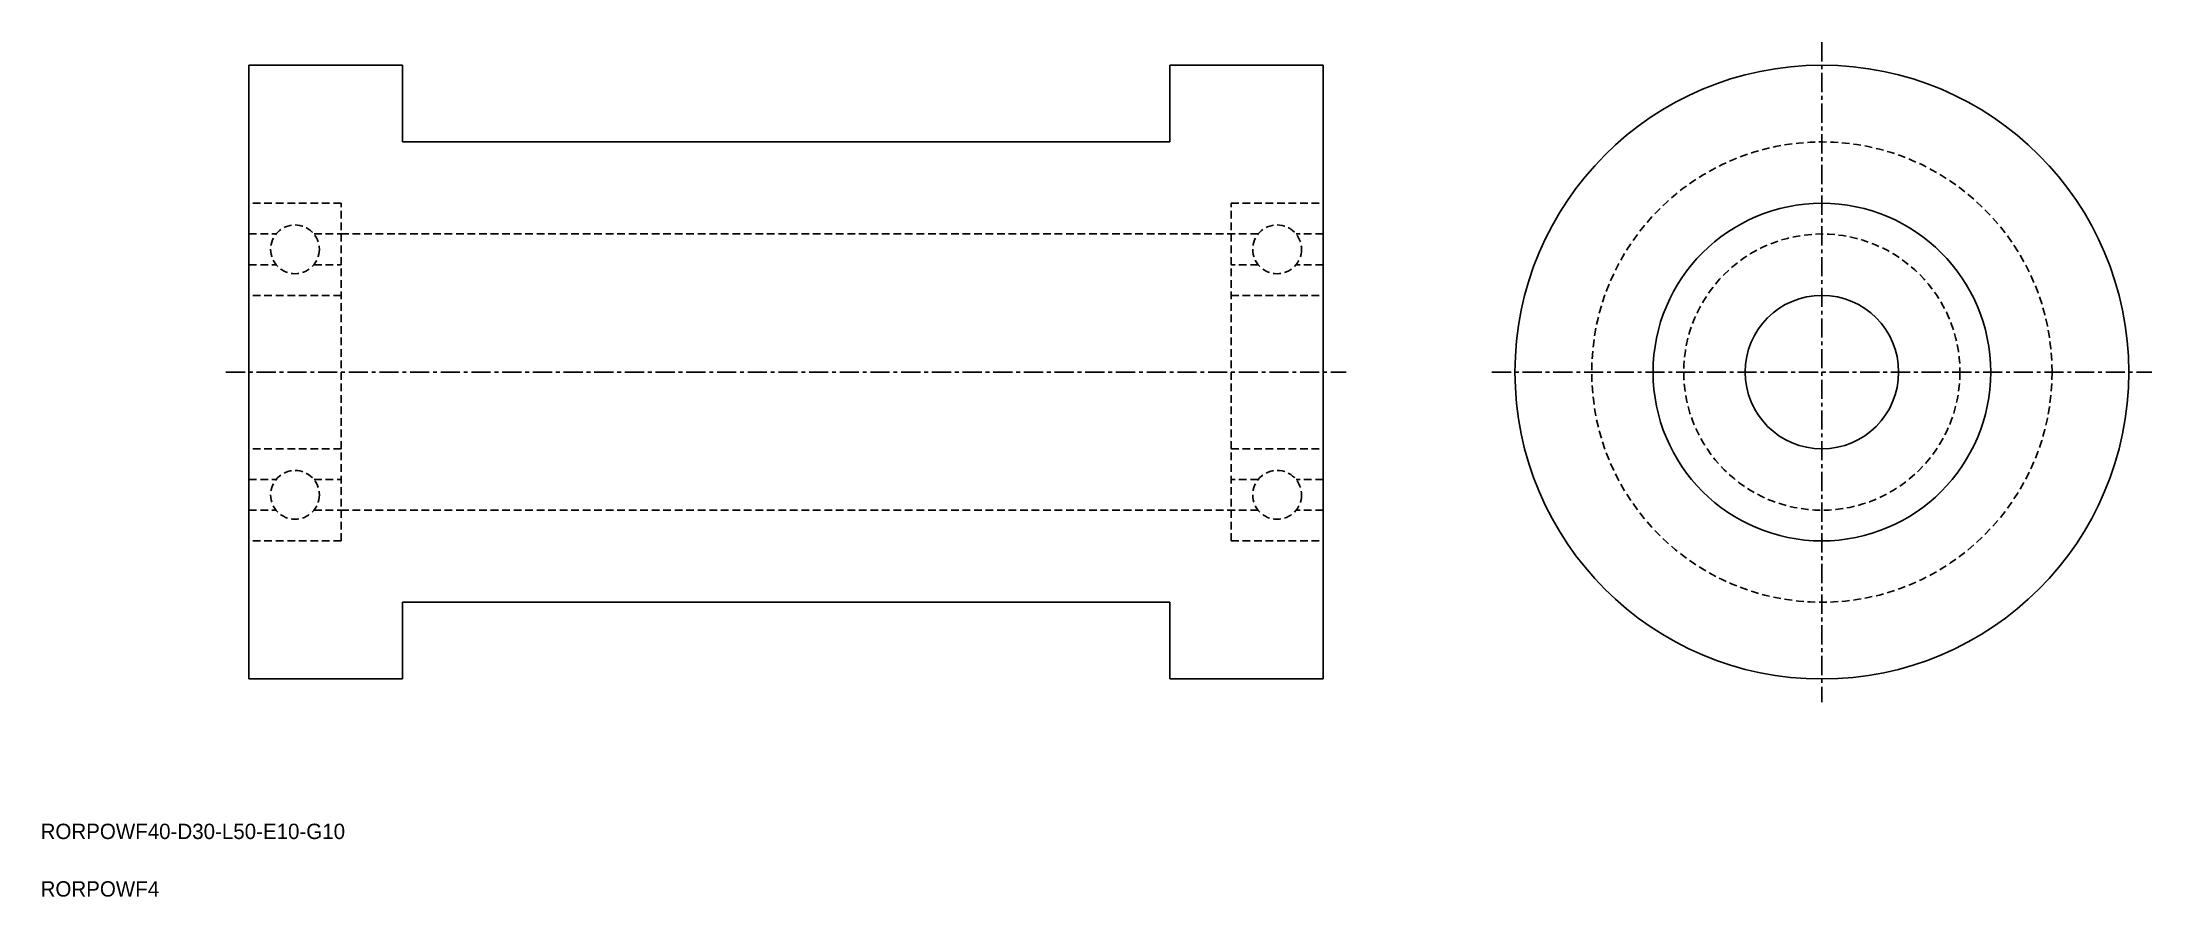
# Model space of a CAD drawing. Extents: x 32 to 169, y -16 to 40.
import ezdxf

# ---------------------------------------------------------------- set-up
doc = ezdxf.new("R2010")
doc.units = 0
doc.linetypes.add('CENTER', pattern=[2, 1.25, -0.25, 0.25, -0.25])
doc.linetypes.add('DASHED', pattern=[0.75, 0.5, -0.25])
doc.layers.get('0').update_dxf_attribs({"linetype": 'CONTINUOUS'})
doc.layers.add('CENTER', color=1, linetype='CENTER')

msp = doc.modelspace()

# ---------------------------------------------------------------- linework, layer by layer
at = {"color": 7, "linetype": 'CONTINUOUS'}
for p, q in [((45.33, 38.55), (45.33, -1.45)), ((45.33, 38.55), (55.33, 38.55)), ((55.33, 38.55), (55.33, 33.55)), ((105.33, 38.55), (105.33, 33.55)), ((115.33, 38.55), (105.33, 38.55)), ((115.33, 38.55), (115.33, -1.45)), ((55.33, 33.55), (105.33, 33.55)), ((55.33, 3.55), (105.33, 3.55)), ((55.33, -1.45), (55.33, 3.55)), ((105.33, -1.45), (105.33, 3.55)), ((45.33, -1.45), (55.33, -1.45)), ((115.33, -1.45), (105.33, -1.45))]:
    msp.add_line(p, q, dxfattribs=at)
at = {"color": 3, "linetype": 'DASHED'}
for p, q in [((51.33, 29.55), (45.33, 29.55)), ((51.33, 7.55), (51.33, 29.55)), ((109.33, 29.55), (115.33, 29.55)), ((109.33, 7.55), (109.33, 29.55)), ((45.33, 27.55), (47.09, 27.55)), ((49.57, 27.55), (51.33, 27.55)), ((51.33, 27.55), (109.33, 27.55)), ((111.09, 27.55), (109.33, 27.55)), ((115.33, 27.55), (113.57, 27.55)), ((45.33, 25.55), (47.09, 25.55)), ((49.57, 25.55), (51.33, 25.55)), ((111.09, 25.55), (109.33, 25.55)), ((115.33, 25.55), (113.57, 25.55)), ((51.33, 23.55), (45.33, 23.55)), ((109.33, 23.55), (115.33, 23.55)), ((51.33, 13.55), (45.33, 13.55)), ((109.33, 13.55), (115.33, 13.55)), ((45.33, 11.55), (47.09, 11.55)), ((49.57, 11.55), (51.33, 11.55)), ((111.09, 11.55), (109.33, 11.55)), ((115.33, 11.55), (113.57, 11.55)), ((45.33, 9.55), (47.09, 9.55)), ((49.57, 9.55), (51.33, 9.55)), ((51.33, 9.55), (109.33, 9.55)), ((111.09, 9.55), (109.33, 9.55)), ((115.33, 9.55), (113.57, 9.55)), ((51.33, 7.55), (45.33, 7.55)), ((109.33, 7.55), (115.33, 7.55))]:
    msp.add_line(p, q, dxfattribs=at)
at = {"color": 7, "linetype": 'CONTINUOUS'}
for radius in [20, 11, 5]:
    msp.add_circle((147.83, 18.55), radius, dxfattribs=at)
at = {"color": 3, "linetype": 'DASHED'}
for centre, radius in [((147.83, 18.55), 15), ((48.33, 26.55), 1.59), ((112.33, 26.55), 1.59), ((147.83, 18.55), 9), ((48.33, 10.55), 1.59), ((112.33, 10.55), 1.59)]:
    msp.add_circle(centre, radius, dxfattribs=at)
at = {"layer": 'CENTER', "color": 1, "linetype": 'CENTER'}
for p, q in [((147.83, 40.05), (147.83, -2.95)), ((43.83, 18.55), (116.83, 18.55)), ((126.33, 18.55), (169.33, 18.55))]:
    msp.add_line(p, q, dxfattribs=at)

# ---------------------------------------------------------------- texts
at = {"color": 7, "linetype": 'CONTINUOUS'}
for s, p in [('RORPOWF40-D30-L50-E10-G10', (31.75, -11.88)), ('RORPOWF4', (31.75, -15.63))]:
    msp.add_text(s, height=1, dxfattribs=at).set_placement(p)

doc.saveas('drawing.dxf')
